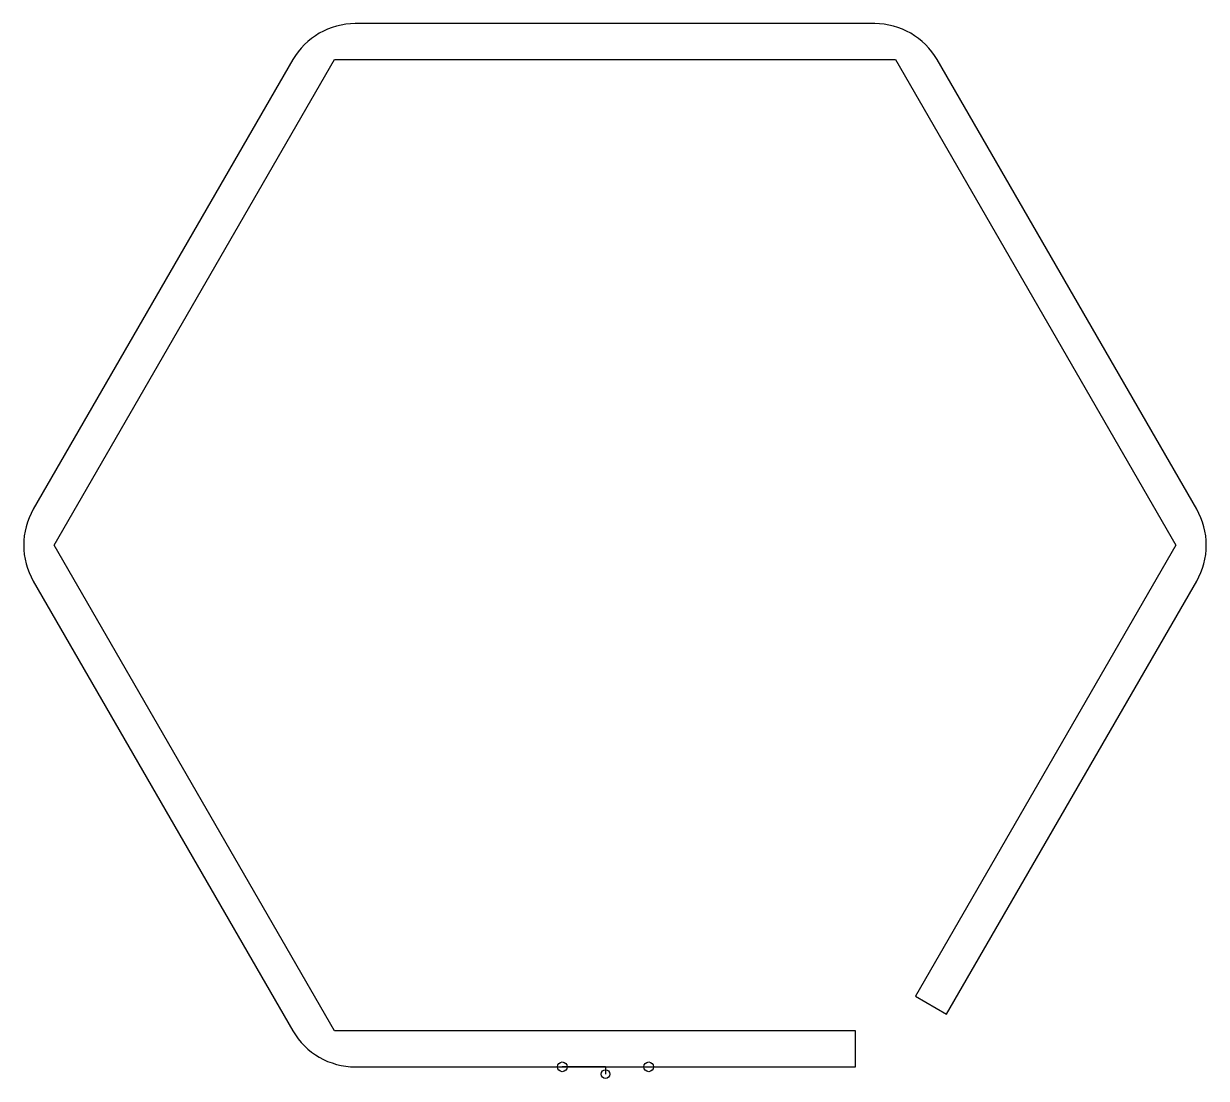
# Model space of a CAD drawing. Header units: millimetres. Extents: x -82 to 82, y -74 to 72.
import ezdxf

# ---------------------------------------------------------------- set-up
doc = ezdxf.new("R2010")
doc.units = ezdxf.units.MM
doc.layers.get('0').update_dxf_attribs({"linetype": 'CONTINUOUS'})

msp = doc.modelspace()

# ---------------------------------------------------------------- linework, layer by layer
for q in [(-7.32, -72.47), (4.68, -72.47), (-1.32, -73.47)]:
    msp.add_line((-1.32, -72.47), q)
msp.add_lwpolyline([(-80.79, 5, 0.267949), (-80.79, -5), (-44.73, -67.47, 0.267949), (-36.07, -72.47), (33.42, -72.47), (33.42, -67.47), (-38.95, -67.47), (-77.91, 0), (-38.95, 67.47), (38.95, 67.47), (77.91, 0), (41.72, -62.67), (46.05, -65.17), (80.79, -5, 0.267949), (80.79, 5), (44.73, 67.47, 0.267949), (36.07, 72.47), (-36.07, 72.47, 0.267949), (-44.73, 67.47)], format="xyb", close=True)
for centre, radius in [((-7.32, -72.47), 0.675), ((4.68, -72.47), 0.675), ((-1.32, -73.47), 0.6)]:
    msp.add_circle(centre, radius)

doc.saveas('drawing.dxf')
